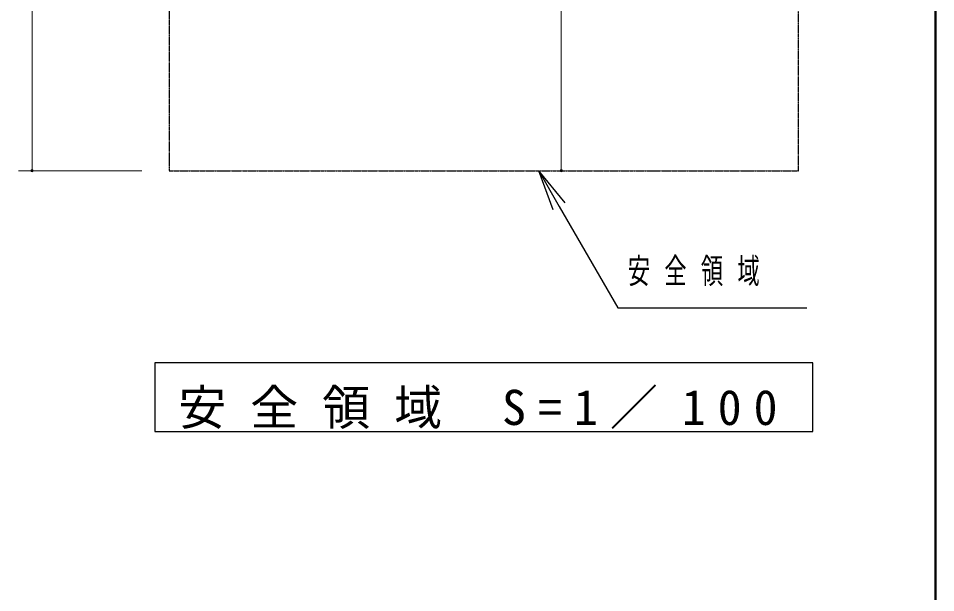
# Model space of a CAD drawing. Units: millimetres, scale not verified. Extents: x -35408 to 0, y -49934 to 13350.
# Drawn here: x -3345 to 0, y 3212 to 5306 of the extents above; entities that cross this region are included whole.
import ezdxf

# ---------------------------------------------------------------- set-up
doc = ezdxf.new("R2010")
doc.units = ezdxf.units.MM
doc.linetypes.add('USER3', pattern=[8, 3, -1, 1, -1, 1, -1])
for name, color, linetype, lineweight in [('A3図枠', 7, 'Continuous', 25), ('線', 2, 'Continuous', 25), ('補助', 2, 'Continuous', 25)]:
    doc.layers.add(name, color=color, linetype=linetype, lineweight=lineweight)
doc.styles.add('ＭＳ ゴシック', font='')
doc.styles.get('ＭＳ ゴシック').set_extended_font_data('MS Gothic')

# ---------------------------------------------------------------- blocks, each defined once
blk = doc.blocks.new('dimension_origin')
at = {"color": 0, "linetype": 'Continuous', "lineweight": -2}
blk.add_circle((0, 0), 1.25, dxfattribs=at)

msp = doc.modelspace()

# ---------------------------------------------------------------- linework, layer by layer
at = {"layer": 'A3図枠', "lineweight": 50}
msp.add_line((0, 0), (0, 13350), dxfattribs=at)
at = {"layer": '線', "linetype": 'USER3'}
msp.add_lwpolyline([(-2795, 4750), (-500, 4750), (-500, 8700), (-2795, 8700)], close=True, dxfattribs=at)
at = {"layer": '補助', "lineweight": 13}
for p, q in [((-3295, 4750), (-3295, 8700)), ((-1365, 6725), (-1365, 4750)), ((-2895, 4750), (-3345, 4750))]:
    msp.add_line(p, q, dxfattribs=at)
at = {"layer": '補助'}
for p, q in [((-1394.151, 4607.596), (-1447.5, 4750)), ((-1350.849, 4632.596), (-1447.5, 4750)), ((-1447.5, 4750), (-1372.5, 4620.096)), ((-1372.5, 4620.096), (-1158.825, 4250)), ((-1158.825, 4250), (-1108.825, 4250)), ((-1108.825, 4250), (-469.734, 4250))]:
    msp.add_line(p, q, dxfattribs=at)
msp.add_lwpolyline([(-2847.5, 4050), (-2847.5, 3800), (-447.5, 3800), (-447.5, 4050)], close=True, dxfattribs=at)

# ---------------------------------------------------------------- block references
at = {"layer": '補助', "lineweight": 13, "xscale": 3.33, "yscale": 3.33, "rotation": 90}
for p in [(-3295, 4750), (-1365, 4750)]:
    msp.add_blockref('dimension_origin', p, dxfattribs=at)

# ---------------------------------------------------------------- texts
at = {"layer": '補助', "style": 'ＭＳ ゴシック'}
for s, insert, char_height, attachment_point in [('\\T1.64;\\W0.65;安全領域', (-1122.575, 4431.25), 91.64, 1), ('\\T1.5;安全領域\\~S=1／100', (-1647.5, 3808.333), 128.3, 8)]:
    msp.add_mtext(s, dxfattribs=dict(at, insert=insert, char_height=char_height, attachment_point=attachment_point))

doc.saveas('drawing.dxf')
